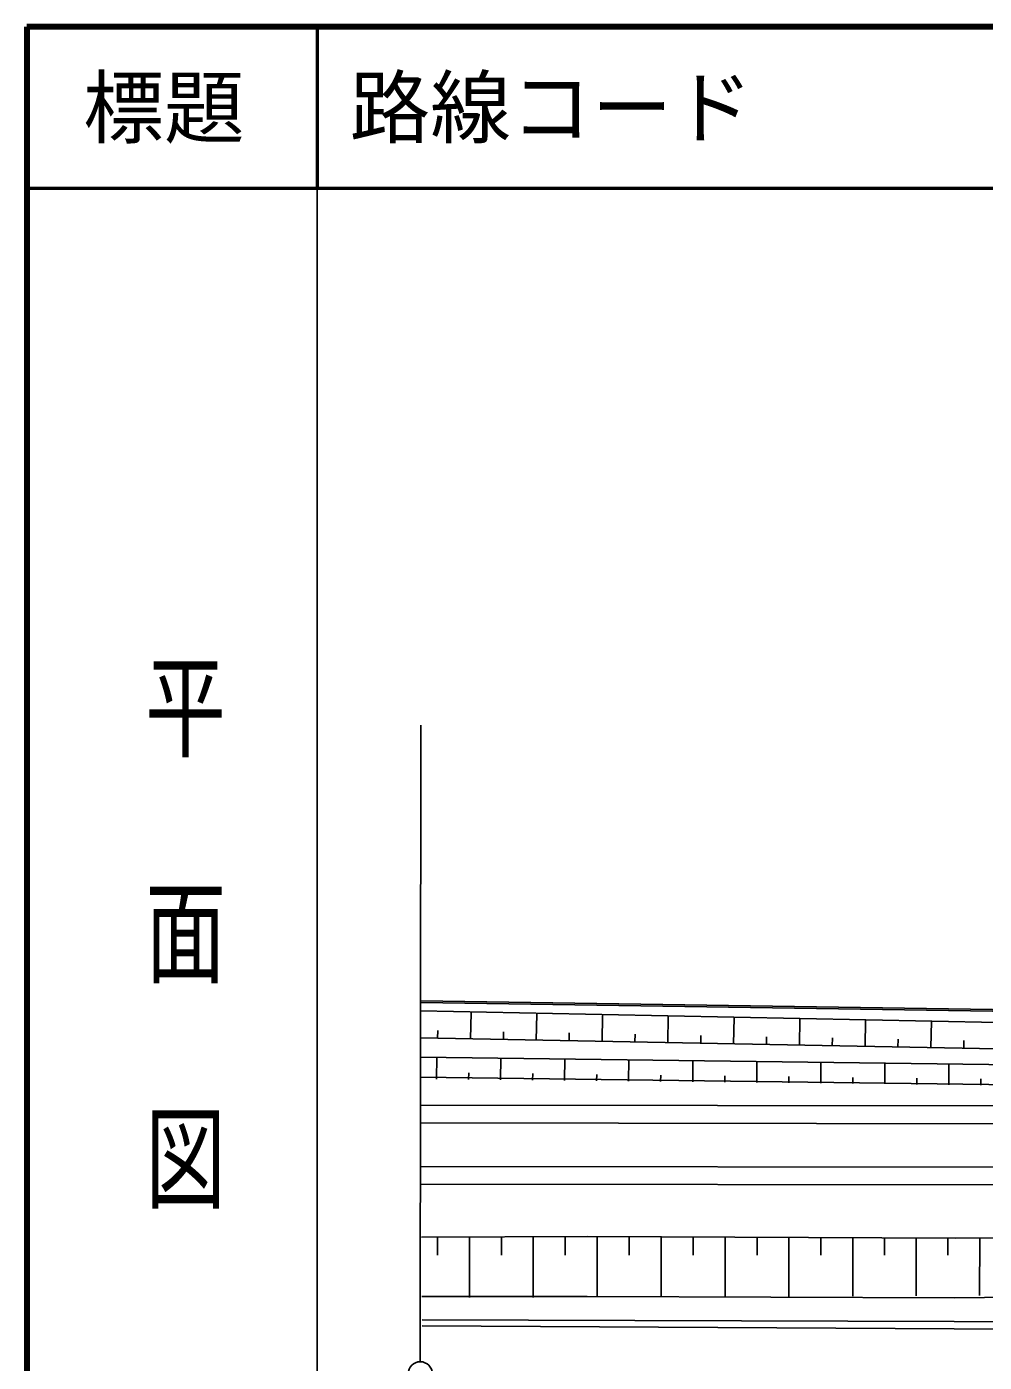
# Model space of a CAD drawing. Units: millimetres, scale not verified. Extents: x 40000 to 680000, y 20000 to 380000.
# Drawn here: x 40000 to 99329, y 297259 to 380000 of the extents above; entities that cross this region are included whole.
import ezdxf
from ezdxf.enums import TextEntityAlignment as Align

# ---------------------------------------------------------------- set-up
doc = ezdxf.new("R2010")
doc.units = ezdxf.units.MM
doc.header["$LTSCALE"] = 1000
for name, color, linetype, lineweight in [('M-BGD', 7, 'Continuous', 25), ('M-BMK-OTRS', 5, 'Continuous', 25), ('M-BMK-SRVR', 3, 'Continuous', 25), ('M-TTL', 2, 'Continuous', 140), ('M-TTL-BAND', 7, 'Continuous', 25), ('M-TTL-LINE', 7, 'Continuous', 50)]:
    doc.layers.add(name, color=color, linetype=linetype, lineweight=lineweight)
doc.layers.add('M-TTL-TXT', color=7, linetype='Continuous')
doc.styles.add('@ＭＳ ゴシック', font='')
doc.styles.add('ＭＳ ゴシック', font='')
doc.styles.get('@ＭＳ ゴシック').set_extended_font_data('@MS Gothic')
doc.styles.get('ＭＳ ゴシック').set_extended_font_data('MS Gothic')

msp = doc.modelspace()

# ---------------------------------------------------------------- linework, layer by layer
at = {"layer": 'M-BGD'}
for p, q in [((149249, 318378), (64409, 319643)), ((149248, 318278), (64409, 319543)), ((117849, 317966), (64408, 319026)), ((67498, 317300), (67529, 318901)), ((71572, 317222), (71603, 318825)), ((75647, 317143), (75678, 318750)), ((79721, 317065), (79752, 318674)), ((83795, 316986), (83826, 318599)), ((65461, 317339), (65470, 317819)), ((69535, 317261), (69544, 317741)), ((87870, 316908), (87901, 318523)), ((91944, 316829), (91975, 318448)), ((96018, 316751), (96049, 318372)), ((64407, 317360), (123816, 316216)), ((73609, 317182), (73619, 317664)), ((77684, 317104), (77693, 317586)), ((81758, 317025), (81767, 317509)), ((85832, 316947), (85842, 317431)), ((89907, 316869), (89916, 317354)), ((93981, 316790), (93990, 317276)), ((98055, 316712), (98065, 317198)), ((115432, 315489), (64405, 316170)), ((65396, 314805), (65410, 316157)), ((69362, 314762), (69377, 316104)), ((73328, 314718), (73343, 316051)), ((77294, 314674), (77309, 315998)), ((81261, 314631), (81275, 315945)), ((85227, 314587), (85241, 315892)), ((89193, 314544), (89208, 315839)), ((93160, 314500), (93174, 315786)), ((97126, 314457), (97140, 315733)), ((158487, 313701), (64404, 314915)), ((67379, 314783), (67383, 315187)), ((71345, 314740), (71349, 315141)), ((75311, 314696), (75316, 315095)), ((79278, 314653), (79282, 315048)), ((83244, 314609), (83248, 315002)), ((87210, 314566), (87214, 314956)), ((91176, 314522), (91181, 314909)), ((95143, 314478), (95147, 314863)), ((99109, 314435), (99113, 314816)), ((113976, 313132), (64391, 313181)), ((64400, 312094), (113957, 312021)), ((113912, 309336), (64420, 309384)), ((64428, 308299), (113894, 308227)), ((64453, 305013), (74762, 305060)), ((65449, 305012), (65448, 303886)), ((67429, 305010), (67426, 301266)), ((69409, 305008), (69408, 303888)), ((71389, 305007), (71386, 301281)), ((73369, 305005), (73368, 303890)), ((74762, 305060), (97553, 304955)), ((75349, 305003), (75346, 301297)), ((77329, 305001), (77328, 303892)), ((79309, 304999), (79306, 301312)), ((81289, 304997), (81288, 303894)), ((83269, 304995), (83266, 301327)), ((85249, 304993), (85248, 303896)), ((87229, 304991), (87226, 301342)), ((89209, 304990), (89208, 303898)), ((91182, 304987), (91176, 301358)), ((93147, 304984), (93145, 303898)), ((95112, 304981), (95106, 301373)), ((97077, 304978), (97076, 303898)), ((97553, 304955), (108915, 304976)), ((99043, 304975), (99037, 301388)), ((74724, 301331), (64481, 301325)), ((97482, 301261), (74724, 301331)), ((108729, 301370), (97482, 301261)), ((64492, 299885), (97453, 299778)), ((97453, 299778), (122649, 299657)), ((64495, 299515), (97456, 299334)), ((109861, 299248), (97456, 299334))]:
    msp.add_line(p, q, dxfattribs=at)
at = {"layer": 'M-BMK-OTRS'}
msp.add_line((64386, 297293), (64427, 336737), dxfattribs=at)
at = {"layer": 'M-BMK-SRVR'}
msp.add_circle((64385, 296543), 750, dxfattribs=at)
at = {"layer": 'M-TTL'}
for p, q in [((40000, 380000), (40000, 20000)), ((680000, 380000), (40000, 380000))]:
    msp.add_line(p, q, dxfattribs=at)
at = {"layer": 'M-TTL-BAND'}
msp.add_line((58000, 370000), (58000, 20000), dxfattribs=at)
at = {"layer": 'M-TTL-LINE'}
for p, q in [((58000, 380000), (58000, 370000)), ((40000, 370000), (680000, 370000))]:
    msp.add_line(p, q, dxfattribs=at)

# ---------------------------------------------------------------- texts
at = {"layer": 'M-TTL-BAND', "style": '@ＭＳ ゴシック', "width": 1.4}
msp.add_text('平  面  図', height=3666, rotation=270, dxfattribs=at).set_placement((49777, 306475), align=Align.MIDDLE_RIGHT)
at = {"layer": 'M-TTL-TXT', "style": 'ＭＳ ゴシック'}
msp.add_text('標題', height=3666, dxfattribs=at).set_placement((48500, 375000), align=Align.MIDDLE_CENTER)
msp.add_text('路線コード', height=3666, dxfattribs=at).set_placement((60000, 375000), align=Align.MIDDLE_LEFT)

doc.saveas('drawing.dxf')
